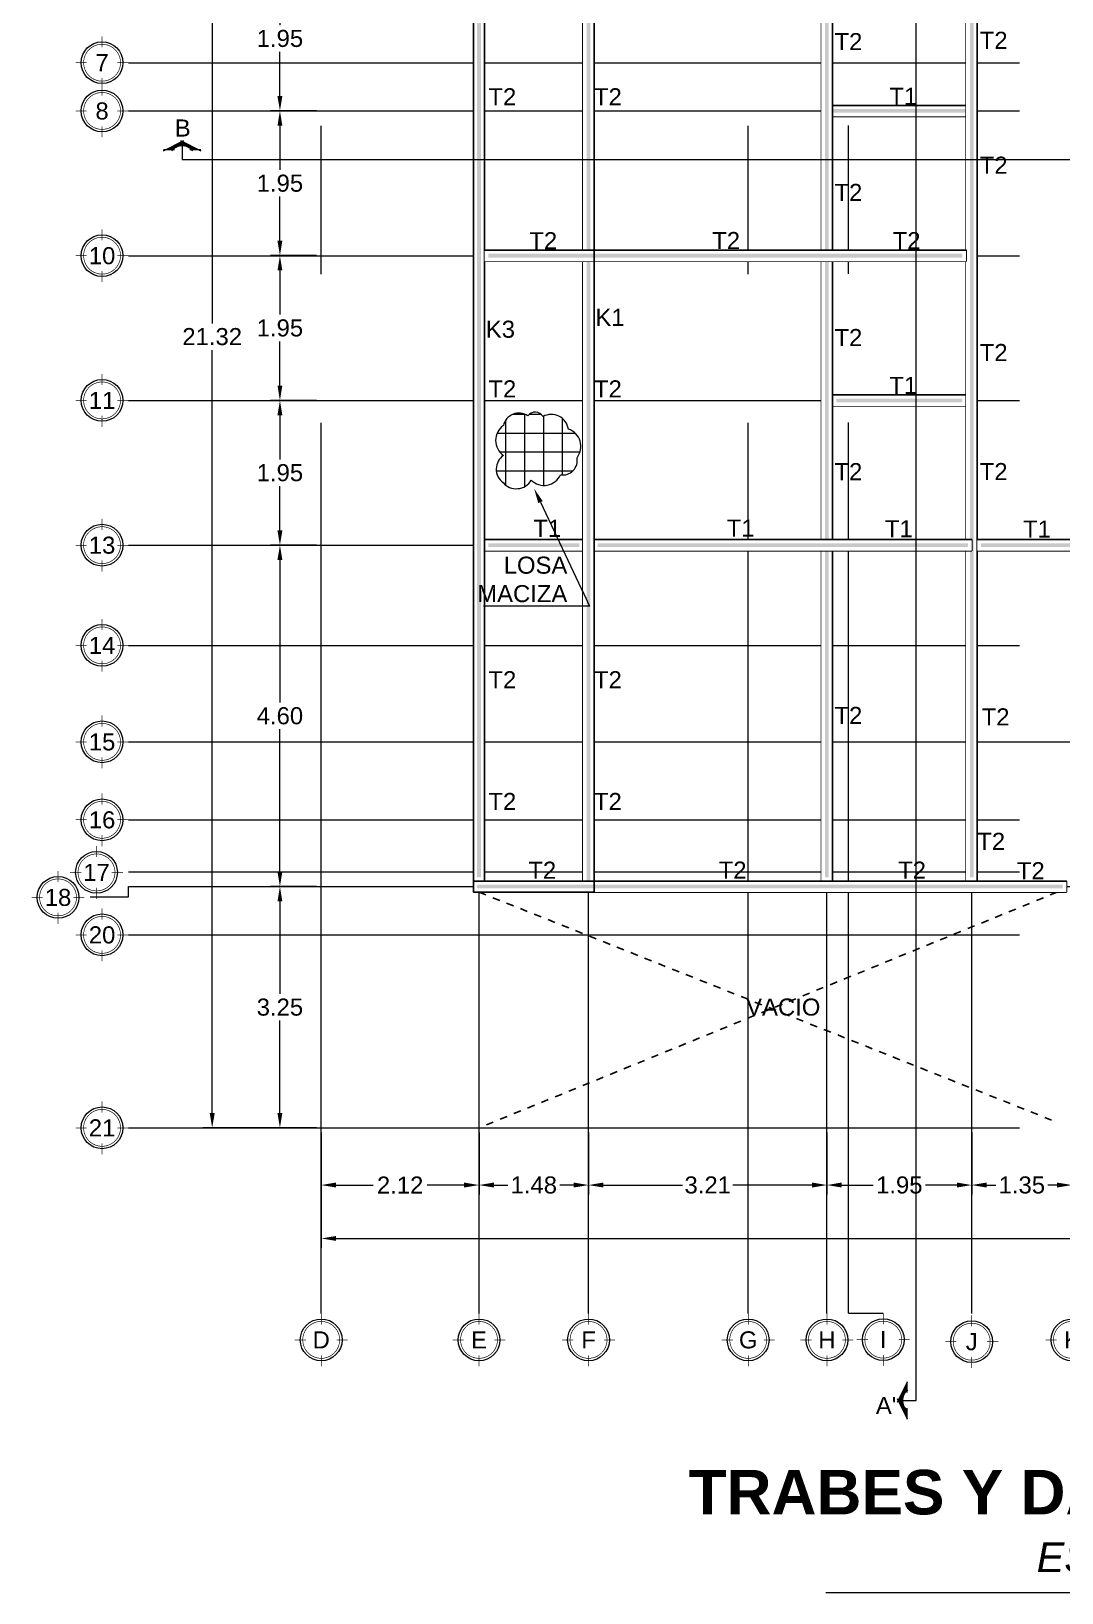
# Model space of a CAD drawing. Header units: metres. Extents: x 14 to 161, y 5 to 309.
# Drawn here: x 106.18 to 120.06, y 206.16 to 227.2 of the extents above; entities that cross this region are included whole.
import ezdxf
from ezdxf import colors
from ezdxf.entities.mleader import LeaderData, LeaderLine
from ezdxf.enums import TextEntityAlignment as Align
from ezdxf.math import Vec2, Vec3

# ---------------------------------------------------------------- set-up
doc = ezdxf.new("R2010")
doc.units = ezdxf.units.M
doc.set_wipeout_variables(frame=1)
doc.header["$PDMODE"] = 35
for name, pattern in [('ACAD_ISO05W100', [33, 24, -3, 0, -3, 0, -3]), ('CENTRO2', [0.9, 0.6, -0.1, 0.1, -0.1]), ('LÍNEAS_OCULTAS2', [0.1875, 0.125, -0.0625])]:
    doc.linetypes.add(name, pattern=pattern)
for name, color, linetype, lineweight in [('E-Armado', 2, 'Continuous', 18), ('E-Burbuja eje', 5, 'Continuous', 15), ('E-Corte', 2, 'ACAD_ISO05W100', 20), ('E-Ejes', 1, 'CENTRO2', 9), ('E-Textos', 3, 'Continuous', 15), ('E-Titulos', 4, 'Continuous', 15)]:
    doc.layers.add(name, color=color, linetype=linetype, lineweight=lineweight)
for name, color, linetype in [('E-Cotas', 2, 'Continuous'), ('E-Limites', 1, 'Continuous'), ('E-Trabe', 4, 'Continuous'), ('E-Trabe 2', 6, 'Continuous'), ('E-Vacio', 1, 'LÍNEAS_OCULTAS2')]:
    doc.layers.add(name, color=color, linetype=linetype)
doc.styles.add('ARIAL', font='arial.ttf')
doc.styles.add('General', font='arial.ttf', dxfattribs={"height": 2.3})
doc.styles.add('Subtitulos', font='', dxfattribs={"height": 4})
doc.styles.add('Texto_Minimo', font='arial.ttf', dxfattribs={"height": 1.8})
doc.styles.add('Titulos', font='', dxfattribs={"height": 6})
doc.styles.get('Subtitulos').set_extended_font_data('Arial', italic=True)
doc.styles.get('Titulos').set_extended_font_data('Arial', bold=True)
doc.linetypes.add('LÍMITE1', pattern='A,6.35,-2.54,[133,ltypeshp.shx,S=2.54,R=0,X=-2.54,Y=0],-2.54,25.4', length=36.83)
doc.dimstyles.new('Generales', dxfattribs={"dimscale": 0, "dimtxt": 2.3, "dimasz": 2, "dimexe": 1.25, "dimexo": 0.625, "dimtad": 0, "dimtih": 1, "dimtoh": 1, "dimzin": 1, "dimdsep": 46, "dimtxsty": 'General', "dimcen": 2, "dimclrd": 2, "dimclre": 2, "dimclrt": 3, "dimadec": 0, "dimazin": 0, "dimtfac": 1, "dimtmove": 0, "dimatfit": 3, "dimfxl": 1, "dimlwd": 13, "dimlwe": 13, "dimarcsym": 0})

# ---------------------------------------------------------------- blocks, each defined once
blk = doc.blocks.new('k-burb-colmn')
at = {"const_width": 0.00024}
blk.add_lwpolyline([(-0.00663, 0, 1), (0.00663, 0, 1)], format="xyb", close=True, dxfattribs=at)
blk.add_lwpolyline([(-0.00663, 0, 1), (0.00663, 0, 1)], format="xyb", close=True, dxfattribs=at)
for points in [[(0, 0.0055), (0, 0.0095)], [(0, 0.0055), (0, 0.0095)], [(-0.0055, 0), (-0.0095, 0)], [(-0.0055, 0), (-0.0095, 0)], [(0.0055, 0), (0.0095, 0)], [(0.0055, 0), (0.0095, 0)], [(0, -0.0055), (0, -0.0095)], [(0, -0.0055), (0, -0.0095)]]:
    blk.add_lwpolyline(points, dxfattribs=at)
at = {"linetype": 'Continuous'}
blk.add_circle((0, 0), 0.0075, dxfattribs=at)
blk.add_circle((0, 0), 0.0075, dxfattribs=at)
at = {"color": 2, "style": 'ARIAL'}
blk.add_attdef('NUM', text='', height=0.023, dxfattribs=at).set_placement((0.00124, 0.00008), align=Align.MIDDLE_CENTER)
blk = doc.blocks.new('*U625')
for points in [[(-0.425, -0.075), (0.9, -0.075), (0.9, 0.075), (-0.425, 0.075)], [(-0.375, -0.025), (0.85, -0.025), (0.85, 0.025), (-0.375, 0.025)]]:
    blk.add_lwpolyline(points, close=True)
blk.add_wipeout([(-0.425, -0.075), (0.9, -0.075), (0.9, 0.075), (-0.425, 0.075)])
at = {"linetype": 'ByBlock'}
h = blk.add_hatch(color=256, dxfattribs=at)
h.dxf.hatch_style = 1
h.paths.add_polyline_path([(0.85, -0.025), (0.85, 0.025), (-0.375, 0.025), (-0.375, -0.025)])
blk.add_line((-0.425, 0.075), (0.9, 0.075))
blk = doc.blocks.new('*U633')
for points in [[(-0.425, -0.075), (1.375, -0.075), (1.375, 0.075), (-0.425, 0.075)], [(-0.375, -0.025), (1.325, -0.025), (1.325, 0.025), (-0.375, 0.025)]]:
    blk.add_lwpolyline(points, close=True)
blk.add_wipeout([(-0.425, -0.075), (1.375, -0.075), (1.375, 0.075), (-0.425, 0.075)])
at = {"linetype": 'ByBlock'}
h = blk.add_hatch(color=256, dxfattribs=at)
h.dxf.hatch_style = 1
h.paths.add_polyline_path([(1.325, -0.025), (1.325, 0.025), (-0.375, 0.025), (-0.375, -0.025)])
blk.add_line((-0.425, 0.075), (1.375, 0.075))
blk = doc.blocks.new('*U613')
for points in [[(-0.5, -0.075), (1.45, -0.075), (1.45, 0.075), (-0.5, 0.075)], [(-0.45, -0.025), (1.4, -0.025), (1.4, 0.025), (-0.45, 0.025)]]:
    blk.add_lwpolyline(points, close=True)
blk.add_wipeout([(-0.5, -0.075), (1.45, -0.075), (1.45, 0.075), (-0.5, 0.075)])
at = {"linetype": 'ByBlock'}
h = blk.add_hatch(color=256, dxfattribs=at)
h.dxf.hatch_style = 1
h.paths.add_polyline_path([(1.4, -0.025), (1.4, 0.025), (-0.45, 0.025), (-0.45, -0.025)])
blk.add_line((-0.5, 0.075), (1.45, 0.075))
blk = doc.blocks.new('*U621')
for points in [[(-0.635, -0.075), (14.054, -0.075), (14.054, 0.075), (-0.635, 0.075)], [(-0.585, -0.025), (14.004, -0.025), (14.004, 0.025), (-0.585, 0.025)]]:
    blk.add_lwpolyline(points, close=True)
blk.add_wipeout([(-0.635, -0.075), (14.054, -0.075), (14.054, 0.075), (-0.635, 0.075)])
at = {"linetype": 'ByBlock'}
h = blk.add_hatch(color=256, dxfattribs=at)
h.dxf.hatch_style = 1
h.paths.add_polyline_path([(14.004, -0.025), (14.004, 0.025), (-0.585, 0.025), (-0.585, -0.025)])
blk.add_line((-0.635, 0.075), (14.054, 0.075))
blk = doc.blocks.new('*U623')
for points in [[(-0.635, -0.075), (11.839, -0.075), (11.839, 0.075), (-0.635, 0.075)], [(-0.585, -0.025), (11.789, -0.025), (11.789, 0.025), (-0.585, 0.025)]]:
    blk.add_lwpolyline(points, close=True)
blk.add_wipeout([(-0.635, -0.075), (11.839, -0.075), (11.839, 0.075), (-0.635, 0.075)])
at = {"linetype": 'ByBlock'}
h = blk.add_hatch(color=256, dxfattribs=at)
h.dxf.hatch_style = 1
h.paths.add_polyline_path([(11.789, -0.025), (11.789, 0.025), (-0.585, 0.025), (-0.585, -0.025)])
blk.add_line((-0.635, 0.075), (11.839, 0.075))
blk = doc.blocks.new('*U628')
for points in [[(-0.635, -0.075), (11.614, -0.075), (11.614, 0.075), (-0.635, 0.075)], [(-0.585, -0.025), (11.564, -0.025), (11.564, 0.025), (-0.585, 0.025)]]:
    blk.add_lwpolyline(points, close=True)
blk.add_wipeout([(-0.635, -0.075), (11.614, -0.075), (11.614, 0.075), (-0.635, 0.075)])
at = {"linetype": 'ByBlock'}
h = blk.add_hatch(color=256, dxfattribs=at)
h.dxf.hatch_style = 1
h.paths.add_polyline_path([(11.564, -0.025), (11.564, 0.025), (-0.585, 0.025), (-0.585, -0.025)])
blk.add_line((-0.635, 0.075), (11.614, 0.075))
blk = doc.blocks.new('*U624')
for points in [[(-0.65, -0.075), (7.335, -0.075), (7.335, 0.075), (-0.65, 0.075)], [(-0.6, -0.025), (7.285, -0.025), (7.285, 0.025), (-0.6, 0.025)]]:
    blk.add_lwpolyline(points, close=True)
blk.add_wipeout([(-0.65, -0.075), (7.335, -0.075), (7.335, 0.075), (-0.65, 0.075)])
at = {"linetype": 'ByBlock'}
h = blk.add_hatch(color=256, dxfattribs=at)
h.dxf.hatch_style = 1
h.paths.add_polyline_path([(7.285, -0.025), (7.285, 0.025), (-0.6, 0.025), (-0.6, -0.025)])
blk.add_line((-0.65, 0.075), (7.335, 0.075))
blk = doc.blocks.new('*U626')
for points in [[(-0.425, -0.075), (4.66, -0.075), (4.66, 0.075), (-0.425, 0.075)], [(-0.375, -0.025), (4.61, -0.025), (4.61, 0.025), (-0.375, 0.025)]]:
    blk.add_lwpolyline(points, close=True)
blk.add_wipeout([(-0.425, -0.075), (4.66, -0.075), (4.66, 0.075), (-0.425, 0.075)])
at = {"linetype": 'ByBlock'}
h = blk.add_hatch(color=256, dxfattribs=at)
h.dxf.hatch_style = 1
h.paths.add_polyline_path([(4.61, -0.025), (4.61, 0.025), (-0.375, 0.025), (-0.375, -0.025)])
blk.add_line((-0.425, 0.075), (4.66, 0.075))
blk = doc.blocks.new('*U629')
for points in [[(-0.575, -0.075), (5.91, -0.075), (5.91, 0.075), (-0.575, 0.075)], [(-0.525, -0.025), (5.86, -0.025), (5.86, 0.025), (-0.525, 0.025)]]:
    blk.add_lwpolyline(points, close=True)
blk.add_wipeout([(-0.575, -0.075), (5.91, -0.075), (5.91, 0.075), (-0.575, 0.075)])
at = {"linetype": 'ByBlock'}
h = blk.add_hatch(color=256, dxfattribs=at)
h.dxf.hatch_style = 1
h.paths.add_polyline_path([(5.86, -0.025), (5.86, 0.025), (-0.525, 0.025), (-0.525, -0.025)])
blk.add_line((-0.575, 0.075), (5.91, 0.075))
blk = doc.blocks.new('*U630')
for points in [[(-0.5, -0.075), (5.25, -0.075), (5.25, 0.075), (-0.5, 0.075)], [(-0.45, -0.025), (5.2, -0.025), (5.2, 0.025), (-0.45, 0.025)]]:
    blk.add_lwpolyline(points, close=True)
blk.add_wipeout([(-0.5, -0.075), (5.25, -0.075), (5.25, 0.075), (-0.5, 0.075)])
at = {"linetype": 'ByBlock'}
h = blk.add_hatch(color=256, dxfattribs=at)
h.dxf.hatch_style = 1
h.paths.add_polyline_path([(5.2, -0.025), (5.2, 0.025), (-0.45, 0.025), (-0.45, -0.025)])
blk.add_line((-0.5, 0.075), (5.25, 0.075))
blk = doc.blocks.new('SEÑA')
at = {"layer": 'E-Corte', "color": 0}
for p, q in [((-1.1, -0.05), (0.1, 0.55)), ((-0.459, 0), (-1.1, 0)), ((-0.1, 0.55), (1.1, -0.05)), ((1.1, 0), (0.459, 0))]:
    blk.add_line(p, q, dxfattribs=at)
at = {"layer": 'E-Corte', "color": 16}
for p, q in [((-0.869, 0.038), (-0.558, 0.038)), ((-0.844, 0.05), (-0.546, 0.05)), ((-0.819, 0.062), (-0.533, 0.062)), ((-0.794, 0.075), (-0.52, 0.075)), ((-0.769, 0.088), (-0.505, 0.088)), ((-0.744, 0.1), (-0.491, 0.1)), ((-0.719, 0.113), (-0.475, 0.113)), ((-0.694, 0.125), (-0.458, 0.125)), ((-0.669, 0.138), (-0.441, 0.138)), ((-0.644, 0.15), (-0.422, 0.15)), ((-0.619, 0.163), (-0.402, 0.163)), ((-0.594, 0.175), (-0.381, 0.175)), ((-0.569, 0.188), (-0.358, 0.188)), ((-0.544, 0.2), (-0.333, 0.2)), ((-0.519, 0.212), (-0.305, 0.212)), ((-0.494, 0.225), (-0.274, 0.225)), ((-0.469, 0.237), (-0.238, 0.237)), ((-0.444, 0.25), (-0.195, 0.25)), ((-0.419, 0.263), (-0.139, 0.263)), ((-0.394, 0.275), (0.394, 0.275)), ((-0.369, 0.287), (0.369, 0.287)), ((-0.344, 0.3), (0.344, 0.3)), ((-0.319, 0.312), (0.319, 0.312)), ((-0.294, 0.325), (0.294, 0.325)), ((-0.269, 0.338), (0.269, 0.338)), ((-0.244, 0.35), (0.244, 0.35)), ((-0.219, 0.362), (0.219, 0.362)), ((-0.194, 0.375), (0.194, 0.375)), ((-0.169, 0.388), (0.169, 0.388)), ((-0.144, 0.4), (0.144, 0.4)), ((-0.119, 0.412), (0.119, 0.412)), ((-0.094, 0.425), (0.094, 0.425)), ((-0.069, 0.438), (0.069, 0.438)), ((-0.044, 0.45), (0.044, 0.45)), ((-0.019, 0.463), (0.019, 0.463)), ((0.139, 0.263), (0.419, 0.263)), ((0.195, 0.25), (0.444, 0.25)), ((0.238, 0.237), (0.469, 0.237)), ((0.274, 0.225), (0.494, 0.225)), ((0.305, 0.212), (0.519, 0.212)), ((0.333, 0.2), (0.544, 0.2)), ((0.358, 0.188), (0.569, 0.188)), ((0.381, 0.175), (0.594, 0.175)), ((0.402, 0.163), (0.619, 0.163)), ((0.422, 0.15), (0.644, 0.15)), ((0.441, 0.138), (0.669, 0.138)), ((0.458, 0.125), (0.694, 0.125)), ((0.475, 0.113), (0.719, 0.113)), ((0.491, 0.1), (0.744, 0.1)), ((0.505, 0.088), (0.769, 0.088)), ((0.52, 0.075), (0.794, 0.075)), ((0.533, 0.062), (0.819, 0.062)), ((0.546, 0.05), (0.844, 0.05)), ((0.558, 0.038), (0.869, 0.038))]:
    blk.add_line(p, q, dxfattribs=at)
at = {"layer": 'E-Corte', "color": 0}
blk.add_lwpolyline([(0, 0.472), (0.894, 0.025), (0.57, 0.025, 0.438529), (-0.57, 0.025), (-0.894, 0.025)], format="xyb", close=True, dxfattribs=at)
blk.add_arc((0, -0.5), 0.75, 36.8699, 143.1301, dxfattribs=at)
blk = doc.blocks.new('Titulos')
blk.add_line((49.05, -23.92), (-49.05, -23.92))
for tag, height, style, p in [('TÍTULO', 6, 'Titulos', (0, -16.93)), ('ESCALA', 1.8, 'Texto_Minimo', (-34.87, -25.79)), ('ACOTACIÓN', 1.8, 'Texto_Minimo', (34.43, -25.79))]:
    blk.add_attdef(tag, text='', height=height, dxfattribs=dict(style=style)).set_placement(p, align=Align.MIDDLE_CENTER)
blk = doc.blocks.new('*D903')
at = {"layer": 'Defpoints', "color": 0, "ltscale": 0.5, "transparency": 16777216}
for p in [(110.088, 228.074), (109.532, 226.124), (110.088, 226.124)]:
    blk.add_point(p, dxfattribs=at)
at = {"layer": 'E-Cotas', "color": 2, "linetype": 'Continuous', "lineweight": 13, "ltscale": 0.5, "transparency": 16777216}
for p, q in [((110.026, 228.074), (109.407, 228.074)), ((109.532, 227.874), (109.532, 227.279)), ((109.532, 226.324), (109.532, 226.919)), ((110.026, 226.124), (109.407, 226.124))]:
    blk.add_line(p, q, dxfattribs=at)
at = {"layer": 'E-Cotas', "color": 2, "ltscale": 0.5, "transparency": 16777216}
for points in [[(109.499, 227.874), (109.565, 227.874), (109.532, 228.074)], [(109.499, 226.324), (109.565, 226.324), (109.532, 226.124)]]:
    blk.add_solid(points, dxfattribs=at)
at = {"layer": 'E-Cotas', "color": 3, "ltscale": 0.5, "transparency": 16777216, "insert": (109.532, 227.099), "char_height": 0.23, "attachment_point": 5, "style": 'General'}
blk.add_mtext('1.95', dxfattribs=at)
blk = doc.blocks.new('*D904')
at = {"layer": 'Defpoints', "color": 0, "ltscale": 0.5, "transparency": 16777216}
for p in [(110.088, 226.124), (109.532, 224.174), (110.088, 224.174)]:
    blk.add_point(p, dxfattribs=at)
at = {"layer": 'E-Cotas', "color": 2, "linetype": 'Continuous', "lineweight": 13, "ltscale": 0.5, "transparency": 16777216}
for p, q in [((110.026, 226.124), (109.407, 226.124)), ((109.532, 225.924), (109.532, 225.329)), ((109.532, 224.374), (109.532, 224.969)), ((110.026, 224.174), (109.407, 224.174))]:
    blk.add_line(p, q, dxfattribs=at)
at = {"layer": 'E-Cotas', "color": 2, "ltscale": 0.5, "transparency": 16777216}
for points in [[(109.499, 225.924), (109.565, 225.924), (109.532, 226.124)], [(109.499, 224.374), (109.565, 224.374), (109.532, 224.174)]]:
    blk.add_solid(points, dxfattribs=at)
at = {"layer": 'E-Cotas', "color": 3, "ltscale": 0.5, "transparency": 16777216, "insert": (109.532, 225.149), "char_height": 0.23, "attachment_point": 5, "style": 'General'}
blk.add_mtext('1.95', dxfattribs=at)
blk = doc.blocks.new('*D905')
at = {"layer": 'Defpoints', "color": 0, "ltscale": 0.5, "transparency": 16777216}
for p in [(110.088, 224.174), (109.532, 222.224), (110.088, 222.224)]:
    blk.add_point(p, dxfattribs=at)
at = {"layer": 'E-Cotas', "color": 2, "linetype": 'Continuous', "lineweight": 13, "ltscale": 0.5, "transparency": 16777216}
for p, q in [((110.026, 224.174), (109.407, 224.174)), ((109.532, 223.974), (109.532, 223.379)), ((109.532, 222.424), (109.532, 223.019)), ((110.026, 222.224), (109.407, 222.224))]:
    blk.add_line(p, q, dxfattribs=at)
at = {"layer": 'E-Cotas', "color": 2, "ltscale": 0.5, "transparency": 16777216}
for points in [[(109.499, 223.974), (109.565, 223.974), (109.532, 224.174)], [(109.499, 222.424), (109.565, 222.424), (109.532, 222.224)]]:
    blk.add_solid(points, dxfattribs=at)
at = {"layer": 'E-Cotas', "color": 3, "ltscale": 0.5, "transparency": 16777216, "insert": (109.532, 223.199), "char_height": 0.23, "attachment_point": 5, "style": 'General'}
blk.add_mtext('1.95', dxfattribs=at)
blk = doc.blocks.new('*D906')
at = {"layer": 'Defpoints', "color": 0, "ltscale": 0.5, "transparency": 16777216}
for p in [(110.088, 222.224), (109.532, 220.274), (110.088, 220.274)]:
    blk.add_point(p, dxfattribs=at)
at = {"layer": 'E-Cotas', "color": 2, "linetype": 'Continuous', "lineweight": 13, "ltscale": 0.5, "transparency": 16777216}
for p, q in [((110.026, 222.224), (109.407, 222.224)), ((109.532, 222.024), (109.532, 221.429)), ((109.532, 220.474), (109.532, 221.069)), ((110.026, 220.274), (109.407, 220.274))]:
    blk.add_line(p, q, dxfattribs=at)
at = {"layer": 'E-Cotas', "color": 2, "ltscale": 0.5, "transparency": 16777216}
for points in [[(109.499, 222.024), (109.565, 222.024), (109.532, 222.224)], [(109.499, 220.474), (109.565, 220.474), (109.532, 220.274)]]:
    blk.add_solid(points, dxfattribs=at)
at = {"layer": 'E-Cotas', "color": 3, "ltscale": 0.5, "transparency": 16777216, "insert": (109.532, 221.249), "char_height": 0.23, "attachment_point": 5, "style": 'General'}
blk.add_mtext('1.95', dxfattribs=at)
blk = doc.blocks.new('*D907')
at = {"layer": 'Defpoints', "color": 0, "ltscale": 0.5, "transparency": 16777216}
for p in [(110.088, 220.274), (109.532, 215.674), (110.088, 215.674)]:
    blk.add_point(p, dxfattribs=at)
at = {"layer": 'E-Cotas', "color": 2, "linetype": 'Continuous', "lineweight": 13, "ltscale": 0.5, "transparency": 16777216}
for p, q in [((110.026, 220.274), (109.407, 220.274)), ((109.532, 220.074), (109.532, 218.154)), ((109.532, 215.874), (109.532, 217.794)), ((110.026, 215.674), (109.407, 215.674))]:
    blk.add_line(p, q, dxfattribs=at)
at = {"layer": 'E-Cotas', "color": 2, "ltscale": 0.5, "transparency": 16777216}
for points in [[(109.499, 220.074), (109.565, 220.074), (109.532, 220.274)], [(109.499, 215.874), (109.565, 215.874), (109.532, 215.674)]]:
    blk.add_solid(points, dxfattribs=at)
at = {"layer": 'E-Cotas', "color": 3, "ltscale": 0.5, "transparency": 16777216, "insert": (109.532, 217.974), "char_height": 0.23, "attachment_point": 5, "style": 'General'}
blk.add_mtext('4.60', dxfattribs=at)
blk = doc.blocks.new('*D908')
at = {"layer": 'Defpoints', "color": 0, "ltscale": 0.5, "transparency": 16777216}
for p in [(110.088, 215.674), (109.532, 212.424), (110.088, 212.424)]:
    blk.add_point(p, dxfattribs=at)
at = {"layer": 'E-Cotas', "color": 2, "linetype": 'Continuous', "lineweight": 13, "ltscale": 0.5, "transparency": 16777216}
for p, q in [((110.026, 215.674), (109.407, 215.674)), ((109.532, 215.474), (109.532, 214.229)), ((109.532, 212.624), (109.532, 213.869)), ((110.026, 212.424), (109.407, 212.424))]:
    blk.add_line(p, q, dxfattribs=at)
at = {"layer": 'E-Cotas', "color": 2, "ltscale": 0.5, "transparency": 16777216}
for points in [[(109.499, 215.474), (109.565, 215.474), (109.532, 215.674)], [(109.499, 212.624), (109.565, 212.624), (109.532, 212.424)]]:
    blk.add_solid(points, dxfattribs=at)
at = {"layer": 'E-Cotas', "color": 3, "ltscale": 0.5, "transparency": 16777216, "insert": (109.532, 214.049), "char_height": 0.23, "attachment_point": 5, "style": 'General'}
blk.add_mtext('3.25', dxfattribs=at)
blk = doc.blocks.new('*D909')
at = {"layer": 'Defpoints', "color": 0, "ltscale": 0.5, "transparency": 16777216}
for p in [(108.62, 233.741), (110.088, 233.741), (110.088, 212.424)]:
    blk.add_point(p, dxfattribs=at)
at = {"layer": 'E-Cotas', "color": 2, "linetype": 'Continuous', "lineweight": 13, "ltscale": 0.5, "transparency": 16777216}
for p, q in [((110.026, 233.741), (108.495, 233.741)), ((108.62, 233.541), (108.62, 223.262)), ((108.62, 212.624), (108.62, 222.902)), ((110.026, 212.424), (108.495, 212.424))]:
    blk.add_line(p, q, dxfattribs=at)
at = {"layer": 'E-Cotas', "color": 2, "ltscale": 0.5, "transparency": 16777216}
for points in [[(108.587, 233.541), (108.654, 233.541), (108.62, 233.741)], [(108.587, 212.624), (108.654, 212.624), (108.62, 212.424)]]:
    blk.add_solid(points, dxfattribs=at)
at = {"layer": 'E-Cotas', "color": 3, "ltscale": 0.5, "transparency": 16777216, "insert": (108.62, 223.082), "char_height": 0.23, "attachment_point": 5, "style": 'General'}
blk.add_mtext('21.32', dxfattribs=at)
blk = doc.blocks.new('*D910')
at = {"layer": 'Defpoints', "color": 0, "ltscale": 0.5, "transparency": 16777216}
for p in [(110.088, 212.424), (112.213, 212.424), (112.213, 211.653)]:
    blk.add_point(p, dxfattribs=at)
at = {"layer": 'E-Cotas', "color": 2, "linetype": 'Continuous', "lineweight": 13, "ltscale": 0.5, "transparency": 16777216}
for p, q in [((110.088, 212.361), (110.088, 211.528)), ((112.213, 212.361), (112.213, 211.528)), ((110.288, 211.653), (110.789, 211.653)), ((112.013, 211.653), (111.513, 211.653))]:
    blk.add_line(p, q, dxfattribs=at)
at = {"layer": 'E-Cotas', "color": 2, "ltscale": 0.5, "transparency": 16777216}
for points in [[(110.288, 211.687), (110.288, 211.62), (110.088, 211.653)], [(112.013, 211.687), (112.013, 211.62), (112.213, 211.653)]]:
    blk.add_solid(points, dxfattribs=at)
at = {"layer": 'E-Cotas', "color": 3, "ltscale": 0.5, "transparency": 16777216, "insert": (111.151, 211.653), "char_height": 0.23, "attachment_point": 5, "style": 'General'}
blk.add_mtext('2.12', dxfattribs=at)
blk = doc.blocks.new('*D911')
at = {"layer": 'Defpoints', "color": 0, "ltscale": 0.5, "transparency": 16777216}
for p in [(112.213, 212.424), (113.688, 212.424), (113.688, 211.653)]:
    blk.add_point(p, dxfattribs=at)
at = {"layer": 'E-Cotas', "color": 2, "linetype": 'Continuous', "lineweight": 13, "ltscale": 0.5, "transparency": 16777216}
for p, q in [((112.213, 212.361), (112.213, 211.528)), ((113.688, 212.361), (113.688, 211.528)), ((112.413, 211.653), (112.6, 211.653)), ((113.488, 211.653), (113.301, 211.653))]:
    blk.add_line(p, q, dxfattribs=at)
at = {"layer": 'E-Cotas', "color": 2, "ltscale": 0.5, "transparency": 16777216}
for points in [[(112.413, 211.687), (112.413, 211.62), (112.213, 211.653)], [(113.488, 211.687), (113.488, 211.62), (113.688, 211.653)]]:
    blk.add_solid(points, dxfattribs=at)
at = {"layer": 'E-Cotas', "color": 3, "ltscale": 0.5, "transparency": 16777216, "insert": (112.951, 211.653), "char_height": 0.23, "attachment_point": 5, "style": 'General'}
blk.add_mtext('1.48', dxfattribs=at)
blk = doc.blocks.new('*D912')
at = {"layer": 'Defpoints', "color": 0, "ltscale": 0.5, "transparency": 16777216}
for p in [(113.688, 212.424), (116.898, 212.424), (116.898, 211.653)]:
    blk.add_point(p, dxfattribs=at)
at = {"layer": 'E-Cotas', "color": 2, "linetype": 'Continuous', "lineweight": 13, "ltscale": 0.5, "transparency": 16777216}
for p, q in [((113.688, 212.361), (113.688, 211.528)), ((116.898, 212.361), (116.898, 211.528)), ((113.888, 211.653), (114.954, 211.653)), ((116.698, 211.653), (115.632, 211.653))]:
    blk.add_line(p, q, dxfattribs=at)
at = {"layer": 'E-Cotas', "color": 2, "ltscale": 0.5, "transparency": 16777216}
for points in [[(113.888, 211.687), (113.888, 211.62), (113.688, 211.653)], [(116.698, 211.687), (116.698, 211.62), (116.898, 211.653)]]:
    blk.add_solid(points, dxfattribs=at)
at = {"layer": 'E-Cotas', "color": 3, "ltscale": 0.5, "transparency": 16777216, "insert": (115.293, 211.653), "char_height": 0.23, "attachment_point": 5, "style": 'General'}
blk.add_mtext('3.21', dxfattribs=at)
blk = doc.blocks.new('*D913')
at = {"layer": 'Defpoints', "color": 0, "ltscale": 0.5, "transparency": 16777216}
for p in [(116.898, 212.424), (118.848, 212.424), (118.848, 211.653)]:
    blk.add_point(p, dxfattribs=at)
at = {"layer": 'E-Cotas', "color": 2, "linetype": 'Continuous', "lineweight": 13, "ltscale": 0.5, "transparency": 16777216}
for p, q in [((116.898, 212.361), (116.898, 211.528)), ((118.848, 212.361), (118.848, 211.528)), ((117.098, 211.653), (117.522, 211.653)), ((118.648, 211.653), (118.224, 211.653))]:
    blk.add_line(p, q, dxfattribs=at)
at = {"layer": 'E-Cotas', "color": 2, "ltscale": 0.5, "transparency": 16777216}
for points in [[(117.098, 211.687), (117.098, 211.62), (116.898, 211.653)], [(118.648, 211.687), (118.648, 211.62), (118.848, 211.653)]]:
    blk.add_solid(points, dxfattribs=at)
at = {"layer": 'E-Cotas', "color": 3, "ltscale": 0.5, "transparency": 16777216, "insert": (117.873, 211.653), "char_height": 0.23, "attachment_point": 5, "style": 'General'}
blk.add_mtext('1.95', dxfattribs=at)
blk = doc.blocks.new('*D914')
at = {"layer": 'Defpoints', "color": 0, "ltscale": 0.5, "transparency": 16777216}
for p in [(118.848, 212.424), (120.198, 212.424), (120.198, 211.653)]:
    blk.add_point(p, dxfattribs=at)
at = {"layer": 'E-Cotas', "color": 2, "linetype": 'Continuous', "lineweight": 13, "ltscale": 0.5, "transparency": 16777216}
for p, q in [((118.848, 212.361), (118.848, 211.528)), ((120.198, 212.361), (120.198, 211.528)), ((119.048, 211.653), (119.172, 211.653)), ((119.998, 211.653), (119.874, 211.653))]:
    blk.add_line(p, q, dxfattribs=at)
at = {"layer": 'E-Cotas', "color": 2, "ltscale": 0.5, "transparency": 16777216}
for points in [[(119.048, 211.687), (119.048, 211.62), (118.848, 211.653)], [(119.998, 211.687), (119.998, 211.62), (120.198, 211.653)]]:
    blk.add_solid(points, dxfattribs=at)
at = {"layer": 'E-Cotas', "color": 3, "ltscale": 0.5, "transparency": 16777216, "insert": (119.523, 211.653), "char_height": 0.23, "attachment_point": 5, "style": 'General'}
blk.add_mtext('1.35', dxfattribs=at)
blk = doc.blocks.new('*D920')
at = {"layer": 'Defpoints', "color": 0, "ltscale": 0.5, "transparency": 16777216}
for p in [(110.088, 212.424), (131.748, 212.424), (131.748, 210.934)]:
    blk.add_point(p, dxfattribs=at)
at = {"layer": 'E-Cotas', "color": 2, "linetype": 'Continuous', "lineweight": 13, "ltscale": 0.5, "transparency": 16777216}
for p, q in [((110.088, 212.361), (110.088, 210.809)), ((131.748, 212.361), (131.748, 210.809)), ((110.288, 210.934), (120.466, 210.934)), ((131.548, 210.934), (121.371, 210.934))]:
    blk.add_line(p, q, dxfattribs=at)
at = {"layer": 'E-Cotas', "color": 2, "ltscale": 0.5, "transparency": 16777216}
for points in [[(110.288, 210.967), (110.288, 210.901), (110.088, 210.934)], [(131.548, 210.967), (131.548, 210.901), (131.748, 210.934)]]:
    blk.add_solid(points, dxfattribs=at)
at = {"layer": 'E-Cotas', "color": 3, "ltscale": 0.5, "transparency": 16777216, "insert": (120.918, 210.934), "char_height": 0.23, "attachment_point": 5, "style": 'General'}
blk.add_mtext('21.66', dxfattribs=at)

msp = doc.modelspace()

# ---------------------------------------------------------------- linework, layer by layer
at = {"layer": 'E-Ejes', "ltscale": 20}
msp.add_line((117.18819, 209.92707), (117.65695, 209.92707), dxfattribs=at)
for points in [[(110.0882, 209.92365), (110.0882, 236.15069), (110.0882, 236.15069)], [(112.21319, 209.92365), (112.21319, 236.15069), (112.21319, 236.15069)], [(113.68819, 209.92365), (113.68819, 236.15069), (113.68819, 236.15069)], [(115.83819, 209.92365), (115.83819, 236.15069), (115.83819, 236.15069)], [(116.89819, 209.92365), (116.89819, 236.15069), (116.89819, 236.15069)], [(117.18819, 209.92707), (117.18819, 236.15411), (117.18819, 236.15411)], [(118.84819, 209.92365), (118.84819, 236.15069), (118.84819, 236.15069)], [(107.49328, 226.77365), (135.16914, 226.77365)], [(107.49328, 226.12365), (135.16914, 226.12365)], [(107.49328, 224.17365), (135.16914, 224.17365)], [(107.49328, 222.22365), (135.16914, 222.22365)], [(107.49328, 220.27365), (135.16914, 220.27365)], [(107.49328, 218.92365), (135.16914, 218.92365)], [(107.49328, 217.62365), (135.16914, 217.62365)], [(118.84819, 217.62365), (124.74819, 217.62365)], [(107.49328, 216.57365), (135.16914, 216.57365)], [(107.49328, 215.87365), (135.16914, 215.87365)], [(106.97523, 215.5373), (107.49328, 215.5373), (107.49328, 215.67405), (112.21319, 215.67405), (135.16914, 215.67405), (135.16914, 215.5373), (135.6872, 215.5373)], [(107.49328, 215.02365), (135.16914, 215.02365)], [(107.49328, 212.42365), (135.16914, 212.42365)]]:
    msp.add_lwpolyline(points, dxfattribs=at)
at = {"layer": 'E-Trabe', "color": 4, "linetype": 'LÍMITE1', "ltscale": 0.1}
msp.add_line((118.84819, 220.27365), (120.19819, 220.27365), dxfattribs=at)
at = {"layer": 'E-Vacio', "ltscale": 0.5}
for p, q in [((119.99809, 215.59865), (112.21319, 212.42365)), ((112.21319, 215.59865), (119.99819, 212.49865))]:
    msp.add_line(p, q, dxfattribs=at)

# ---------------------------------------------------------------- block references
at = {"layer": 'E-Burbuja eje', "linetype": 'ByBlock'}
ref = msp.add_blockref('k-burb-colmn', (107.13703, 226.77365), dxfattribs=dict(at, xscale=37.49999999999999, yscale=37.49999999999999, zscale=37.49999999999999))
ref.add_attrib('NUM', '7', dxfattribs={"layer": '0', "color": 2, "height": 0.23, "style": 'ARIAL'}).set_placement((107.13703, 226.77365), align=Align.MIDDLE_CENTER)
ref = msp.add_blockref('k-burb-colmn', (107.13703, 226.12365), dxfattribs=dict(at, xscale=37.49999999999999, yscale=37.49999999999999, zscale=37.49999999999999))
ref.add_attrib('NUM', '8', dxfattribs={"layer": '0', "color": 2, "height": 0.23, "style": 'ARIAL'}).set_placement((107.13703, 226.12365), align=Align.MIDDLE_CENTER)
ref = msp.add_blockref('k-burb-colmn', (107.13703, 224.17365), dxfattribs=dict(at, xscale=37.49999999999999, yscale=37.49999999999999, zscale=37.49999999999999))
ref.add_attrib('NUM', '10', dxfattribs={"layer": '0', "color": 2, "height": 0.23, "style": 'ARIAL'}).set_placement((107.13703, 224.17365), align=Align.MIDDLE_CENTER)
ref = msp.add_blockref('k-burb-colmn', (107.13703, 222.22365), dxfattribs=dict(at, xscale=37.49999999999999, yscale=37.49999999999999, zscale=37.49999999999999))
ref.add_attrib('NUM', '11', dxfattribs={"layer": '0', "color": 2, "height": 0.23, "style": 'ARIAL'}).set_placement((107.13703, 222.22365), align=Align.MIDDLE_CENTER)
ref = msp.add_blockref('k-burb-colmn', (107.13703, 220.27365), dxfattribs=dict(at, xscale=37.49999999999999, yscale=37.49999999999999, zscale=37.49999999999999))
ref.add_attrib('NUM', '13', dxfattribs={"layer": '0', "color": 2, "height": 0.23, "style": 'ARIAL'}).set_placement((107.13703, 220.27365), align=Align.MIDDLE_CENTER)
ref = msp.add_blockref('k-burb-colmn', (107.13703, 218.92365), dxfattribs=dict(at, xscale=37.49999999999999, yscale=37.49999999999999, zscale=37.49999999999999))
ref.add_attrib('NUM', '14', dxfattribs={"layer": '0', "color": 2, "height": 0.23, "style": 'ARIAL'}).set_placement((107.13703, 218.92365), align=Align.MIDDLE_CENTER)
ref = msp.add_blockref('k-burb-colmn', (107.13703, 217.62365), dxfattribs=dict(at, xscale=37.49999999999999, yscale=37.49999999999999, zscale=37.49999999999999))
ref.add_attrib('NUM', '15', dxfattribs={"layer": '0', "color": 2, "height": 0.23, "style": 'ARIAL'}).set_placement((107.13703, 217.62365), align=Align.MIDDLE_CENTER)
ref = msp.add_blockref('k-burb-colmn', (107.13703, 216.57365), dxfattribs=dict(at, xscale=37.49999999999999, yscale=37.49999999999999, zscale=37.49999999999999))
ref.add_attrib('NUM', '16', dxfattribs={"layer": '0', "color": 2, "height": 0.23, "style": 'ARIAL'}).set_placement((107.13703, 216.57365), align=Align.MIDDLE_CENTER)
ref = msp.add_blockref('k-burb-colmn', (107.06205, 215.86487), dxfattribs=dict(at, xscale=37.49999999999999, yscale=37.49999999999999, zscale=37.49999999999999))
ref.add_attrib('NUM', '17', dxfattribs={"layer": '0', "color": 2, "height": 0.23, "style": 'ARIAL'}).set_placement((107.06205, 215.86487), align=Align.MIDDLE_CENTER)
ref = msp.add_blockref('k-burb-colmn', (106.544, 215.52852), dxfattribs=dict(at, xscale=37.49999999999999, yscale=37.49999999999999, zscale=37.49999999999999))
ref.add_attrib('NUM', '18', dxfattribs={"layer": '0', "color": 2, "height": 0.23, "style": 'ARIAL'}).set_placement((106.544, 215.52852), align=Align.MIDDLE_CENTER)
ref = msp.add_blockref('k-burb-colmn', (107.13703, 215.02365), dxfattribs=dict(at, xscale=37.49999999999999, yscale=37.49999999999999, zscale=37.49999999999999))
ref.add_attrib('NUM', '20', dxfattribs={"layer": '0', "color": 2, "height": 0.23, "style": 'ARIAL'}).set_placement((107.13703, 215.02365), align=Align.MIDDLE_CENTER)
ref = msp.add_blockref('k-burb-colmn', (107.13703, 212.42365), dxfattribs=dict(at, xscale=37.49999999999999, yscale=37.49999999999999, zscale=37.49999999999999))
ref.add_attrib('NUM', '21', dxfattribs={"layer": '0', "color": 2, "height": 0.23, "style": 'ARIAL'}).set_placement((107.13703, 212.42365), align=Align.MIDDLE_CENTER)
ref = msp.add_blockref('k-burb-colmn', (110.0882, 209.5674), dxfattribs=dict(at, xscale=37.49999999999999, yscale=37.49999999999999, zscale=37.49999999999999))
ref.add_attrib('NUM', 'D', dxfattribs={"layer": '0', "color": 2, "height": 0.23, "style": 'ARIAL'}).set_placement((110.0882, 209.5674), align=Align.MIDDLE_CENTER)
ref = msp.add_blockref('k-burb-colmn', (112.21319, 209.5674), dxfattribs=dict(at, xscale=37.49999999999999, yscale=37.49999999999999, zscale=37.49999999999999))
ref.add_attrib('NUM', 'E', dxfattribs={"layer": '0', "color": 2, "height": 0.23, "style": 'ARIAL'}).set_placement((112.21319, 209.5674), align=Align.MIDDLE_CENTER)
ref = msp.add_blockref('k-burb-colmn', (113.68819, 209.5674), dxfattribs=dict(at, xscale=37.49999999999999, yscale=37.49999999999999, zscale=37.49999999999999))
ref.add_attrib('NUM', 'F', dxfattribs={"layer": '0', "color": 2, "height": 0.23, "style": 'ARIAL'}).set_placement((113.68819, 209.5674), align=Align.MIDDLE_CENTER)
ref = msp.add_blockref('k-burb-colmn', (115.83819, 209.5674), dxfattribs=dict(at, xscale=37.49999999999999, yscale=37.49999999999999, zscale=37.49999999999999))
ref.add_attrib('NUM', 'G', dxfattribs={"layer": '0', "color": 2, "height": 0.23, "style": 'ARIAL'}).set_placement((115.83819, 209.5674), align=Align.MIDDLE_CENTER)
ref = msp.add_blockref('k-burb-colmn', (116.89819, 209.5674), dxfattribs=dict(at, xscale=37.49999999999999, yscale=37.49999999999999, zscale=37.49999999999999))
ref.add_attrib('NUM', 'H', dxfattribs={"layer": '0', "color": 2, "height": 0.23, "style": 'ARIAL'}).set_placement((116.89819, 209.5674), align=Align.MIDDLE_CENTER)
ref = msp.add_blockref('k-burb-colmn', (117.65695, 209.57082), dxfattribs=dict(at, xscale=37.49999999999999, yscale=37.49999999999999, zscale=37.49999999999999))
ref.add_attrib('NUM', 'I', dxfattribs={"layer": '0', "color": 2, "height": 0.23, "style": 'ARIAL'}).set_placement((117.65695, 209.57082), align=Align.MIDDLE_CENTER)
ref = msp.add_blockref('k-burb-colmn', (118.84819, 209.54307), dxfattribs=dict(at, xscale=37.49999999999999, yscale=37.49999999999999, zscale=37.49999999999999))
ref.add_attrib('NUM', 'J', dxfattribs={"layer": '0', "color": 2, "height": 0.23, "style": 'ARIAL'}).set_placement((118.84819, 209.54307), align=Align.MIDDLE_CENTER)
ref = msp.add_blockref('k-burb-colmn', (120.19819, 209.5674), dxfattribs=dict(at, xscale=37.49999999999999, yscale=37.49999999999999, zscale=37.49999999999999))
ref.add_attrib('NUM', 'K', dxfattribs={"layer": '0', "color": 2, "height": 0.23, "style": 'ARIAL'}).set_placement((120.19819, 209.5674), align=Align.MIDDLE_CENTER)
at = {"layer": 'E-Corte', "color": 2, "ltscale": 0.01, "xscale": 0.2287611696416008, "yscale": 0.2287611696416008, "zscale": 0.2287611696416008}
msp.add_blockref('SEÑA', (108.21563, 225.5981), dxfattribs=at)
at = {"layer": 'E-Corte', "color": 2, "xscale": 0.2287611696416008, "yscale": 0.2287611696416008, "zscale": 0.2287611696416008, "rotation": 90}
msp.add_blockref('SEÑA', (117.97359, 208.75171), dxfattribs=at)
at = {"layer": 'E-Titulos', "color": 4, "ltscale": 0.5}
ref = msp.add_blockref('Titulos', (121.78687, 208.55288), dxfattribs=dict(at, xscale=0.1, yscale=0.1, zscale=0.1))
ref.add_attrib('SUBTÍTULO', 'ESTRUCTURAL', dxfattribs={"layer": '0', "ltscale": 0.5, "height": 0.4, "style": 'Subtitulos'}).set_placement((121.78687, 206.63814), align=Align.MIDDLE_CENTER)
ref.add_attrib('TÍTULO', 'TRABES Y DALAS PLANTA BAJA', dxfattribs={"layer": '0', "ltscale": 0.5, "height": 0.6, "style": 'Titulos'}).set_placement((121.78687, 207.51621), align=Align.MIDDLE_CENTER)

# ---------------------------------------------------------------- texts
at = {"layer": 'E-Textos', "ltscale": 0.5, "char_height": 0.23, "attachment_point": 1, "style": 'General'}
for s, insert, width in [('T2', (116.99999, 227.17244), 0.316244), ('T2', (118.95622, 227.19006), 0.316244), ('T2', (112.33978, 226.42905), 0.316244), ('T2', (113.76133, 226.42905), 0.316244), ('T1', (117.73912, 226.4357), 0.316244), ('B', (108.11584, 226.00878), 0.2499252), ('T2', (118.95622, 225.50745), 0.316244), ('T2', (112.89061, 224.49018), 0.316244), ('T2', (115.354, 224.49249), 0.316244), ('T2', (117.78436, 224.49104), 0.316244), ('K1', (113.7802, 223.45776), 0.08), ('K3', (112.3052, 223.29797), 0.08), ('T2', (116.99999, 223.18608), 0.316244), ('T2', (118.95622, 222.98422), 0.316244), ('T2', (112.33978, 222.49423), 0.316244), ('T2', (113.76133, 222.49423), 0.316244), ('T1', (117.73863, 222.54075), 0.316244), ('T2', (116.99999, 221.37902), 0.316244), ('T2', (118.95622, 221.38014), 0.316244), ('T1', (112.94448, 220.61535), 0.316244), ('T1', (115.54818, 220.61809), 0.316244), ('T1', (117.67908, 220.61043), 0.316244), ('T1', (119.539, 220.60586), 0.316244), ('T2', (112.33978, 218.57602), 0.316244), ('T2', (113.76133, 218.57602), 0.316244), ('T2', (118.98219, 218.07565), 0.316244), ('T2', (112.33978, 216.9358), 0.316244), ('T2', (113.76133, 216.9358), 0.316244), ('T2', (118.92319, 216.39865), 0.316244), ('T2', (112.8777, 216.00991), 0.316244), ('T2', (115.44078, 216.01096), 0.316244), ('T2', (117.85764, 216.01076), 0.316244), ('T2', (119.45602, 216.00282), 0.316244), ('VACIO', (115.81032, 214.16627), 1.116979), ("\\pxqc;A'", (117.56991, 208.79858), 0.2499252), ("\\pxqc;A'", (117.56991, 208.79845), 0.2499252)]:
    msp.add_mtext(s, dxfattribs=dict(at, insert=insert, width=width))

# ---------------------------------------------------------------- dimensions: what is measured, and where the dimension line sits
at = {"layer": 'E-Cotas', "ltscale": 0.5}
for base, p1, p2, picture, middle in [((108.62026, 233.74094), (110.0882, 212.42365), (110.0882, 233.74094), '*D909', (108.62026, 223.08229)), ((109.53202, 226.12365), (110.0882, 228.07365), (110.0882, 226.12365), '*D903', (109.53202, 227.09865)), ((109.53202, 224.17365), (110.0882, 226.12365), (110.0882, 224.17365), '*D904', (109.53202, 225.14865)), ((109.53202, 222.22365), (110.0882, 224.17365), (110.0882, 222.22365), '*D905', (109.53202, 223.19865)), ((109.53202, 220.27365), (110.0882, 222.22365), (110.0882, 220.27365), '*D906', (109.53202, 221.24865)), ((109.53202, 215.67405), (110.0882, 220.27365), (110.0882, 215.67405), '*D907', (109.53202, 217.97385)), ((109.53202, 212.42365), (110.0882, 215.67405), (110.0882, 212.42365), '*D908', (109.53202, 214.04885))]:
    dim = msp.add_linear_dim(base=base, p1=p1, p2=p2, angle=90, dimstyle='Generales', dxfattribs=at)
    dim.commit()
    dim.dimension.update_dxf_attribs({"geometry": picture, "text_midpoint": middle})
for base, p1, p2, picture, middle in [((112.21319, 211.65321), (110.0882, 212.42365), (112.21319, 212.42365), '*D910', (111.15069, 211.65321)), ((131.74819, 210.93415), (110.0882, 212.42365), (131.74819, 212.42365), '*D920', (120.91819, 210.93415)), ((113.6881865885, 211.6532134998), (112.2131865885, 212.4236491205), (113.6881865885, 212.4236491205), '*D911', (112.9506865885, 211.6532134998)), ((116.89819, 211.65321), (113.68819, 212.42365), (116.89819, 212.42365), '*D912', (115.29319, 211.65321)), ((118.84819, 211.65321), (116.89819, 212.42365), (118.84819, 212.42365), '*D913', (117.87319, 211.65321)), ((120.19819, 211.65321), (118.84819, 212.42365), (120.19819, 212.42365), '*D914', (119.52319, 211.65321))]:
    dim = msp.add_linear_dim(base=base, p1=p1, p2=p2, dimstyle='Generales', dxfattribs=at)
    dim.commit()
    dim.dimension.update_dxf_attribs({"geometry": picture, "text_midpoint": middle})

# ---------------------------------------------------------------- next in the draw order: block references
at = {"layer": 'E-Trabe'}
for name, p in [('*U613', (117.39819, 226.12365)), ('*U633', (117.39819, 222.22365)), ('*U625', (112.71319, 220.27365))]:
    msp.add_blockref(name, p, dxfattribs=at)

# ---------------------------------------------------------------- next in the draw order: block references
at = {"layer": 'E-Trabe 2', "rotation": 270}
for name, p in [('*U621', (112.21319, 229.80316)), ('*U623', (113.68819, 227.51316)), ('*U628', (116.89819, 227.36316)), ('*U628', (118.84819, 227.36316))]:
    msp.add_blockref(name, p, dxfattribs=at)

# ---------------------------------------------------------------- next in the draw order: hatches: boundary and pattern name
at = {"layer": 'E-Armado'}
h = msp.add_hatch(dxfattribs=at)
h.set_pattern_fill('NET', color=4, scale=0.08, style=0)
h.set_pattern_definition([(0, (-4494.2222, -8.59384), (0, 0.254), []), (90, (-4494.2222, -8.59384), (-0.254, 2e-17), [])])
h.paths.add_polyline_path([(112.91619, 221.14969, 0.52056705), (113.31003, 221.22144, 0.52056705), (113.53314, 221.45246, 0.52056705), (113.41681, 221.83642, 0.52056705), (113.07529, 222.00637, 0.52056705), (112.87012, 222.01734, 0.52056705), (112.54144, 221.88765, 0.52056705), (112.54372, 221.48261, 0.52056705), (112.53647, 221.11803, 0.52056705)])

# ---------------------------------------------------------------- next in the draw order: linework, layer by layer
msp.add_lwpolyline([(112.87012, 222.01734, 0.52056705), (112.54144, 221.88765, 0.52056705), (112.54372, 221.48261, 0.52056705), (112.53647, 221.11803, 0.52056705), (112.91619, 221.14969, 0.52056705), (113.31003, 221.22144, 0.52056705), (113.53314, 221.45246, 0.52056705), (113.41681, 221.83642, 0.52056705), (113.07529, 222.00637, 0.52056705)], format="xyb", close=True, dxfattribs=at)
at = {"layer": 'E-Corte', "color": 2}
msp.add_lwpolyline([(108.21563, 225.71248), (108.21563, 225.47109), (134.53209, 225.47109), (134.53209, 225.71248)], dxfattribs=at)

# ---------------------------------------------------------------- next in the draw order: block references
at = {"layer": 'E-Trabe'}
msp.add_blockref('*U626', (114.18819, 220.27365), dxfattribs=at)
at = {"layer": 'E-Trabe 2'}
for name, p in [('*U629', (112.86319, 224.17365)), ('*U624', (112.78819, 215.67405))]:
    msp.add_blockref(name, p, dxfattribs=at)

# ---------------------------------------------------------------- next in the draw order: texts
at = {"layer": 'E-Textos', "ltscale": 0.5, "char_height": 0.23, "width": 0.316244, "attachment_point": 1, "style": 'General'}
for insert in [(116.99999, 225.14092), (116.99999, 218.09502)]:
    msp.add_mtext('T2', dxfattribs=dict(at, insert=insert))

# ---------------------------------------------------------------- next in the draw order: linework, layer by layer
at = {"layer": 'E-Corte', "color": 2}
msp.add_lwpolyline([(117.85921, 208.75171), (118.10061, 208.75171), (118.10061, 237.25239), (117.85921, 237.25239)], dxfattribs=at)
at = {"layer": 'E-Limites', "ltscale": 0.5}
msp.add_lwpolyline([(112.13819, 228.14865), (113.76319, 228.14865), (113.76319, 215.59905), (112.13819, 215.59905)], close=True, dxfattribs=at)

# ---------------------------------------------------------------- next in the draw order: block references
at = {"layer": 'E-Trabe'}
msp.add_blockref('*U630', (119.42319, 220.27365), dxfattribs=at)

# ---------------------------------------------------------------- next in the draw order: leaders
at = {"layer": 'E-Cotas', "ltscale": 0.5}
ml = msp.add_multileader_mtext('Standard', dxfattribs=at)
ml.set_content('\\A1;LOSA \\PMACIZA', color=3, style='General')
ml.set_leader_properties(color=2, linetype='Continuous', lineweight=15)
ml.build(insert=Vec2(0, 0))
ml.multileader.update_dxf_attribs({"text_left_attachment_type": 5, "text_right_attachment_type": 5, "dogleg_length": 3, "arrow_head_size": 0.2, "scale": 0.1})
ctx = ml.context
ctx.base_point, ctx.scale, ctx.char_height, ctx.arrow_head_size, ctx.landing_gap_size, ctx.plane_origin = Vec3(112.21237, 219.45196), 0.1, 0.23, 0.2, 0, Vec3(107.74375, 219.04661)
ctx.left_attachment, ctx.right_attachment, ctx.text_align_type = 5, 5, 2
notes = []
notes.append((ctx, [(1, (1, 1, 0), (113.70285, 219.45196), (-1, 0), 0.3, [(0, [(112.95592, 221.03439)], 0, [])])]))
ctx.mtext.insert, ctx.mtext.alignment, ctx.mtext.flow_direction = Vec3(113.40285, 220.11929), 3, 5
for ctx, leaders in notes:
    for number, flags, end, landing, length, lines in leaders:
        leader = LeaderData()
        leader.index, (leader.has_last_leader_line, leader.has_dogleg_vector, leader.attachment_direction) = number, flags
        leader.last_leader_point, leader.dogleg_vector, leader.dogleg_length = Vec3(end), Vec3(landing), length
        for number, points, colour, breaks in lines:
            line = LeaderLine()
            line.index, line.vertices, line.color, line.breaks = number, Vec3.list(points), colors.encode_raw_color(colour), breaks
            leader.lines.append(line)
        ctx.leaders.append(leader)

doc.saveas('drawing.dxf')
